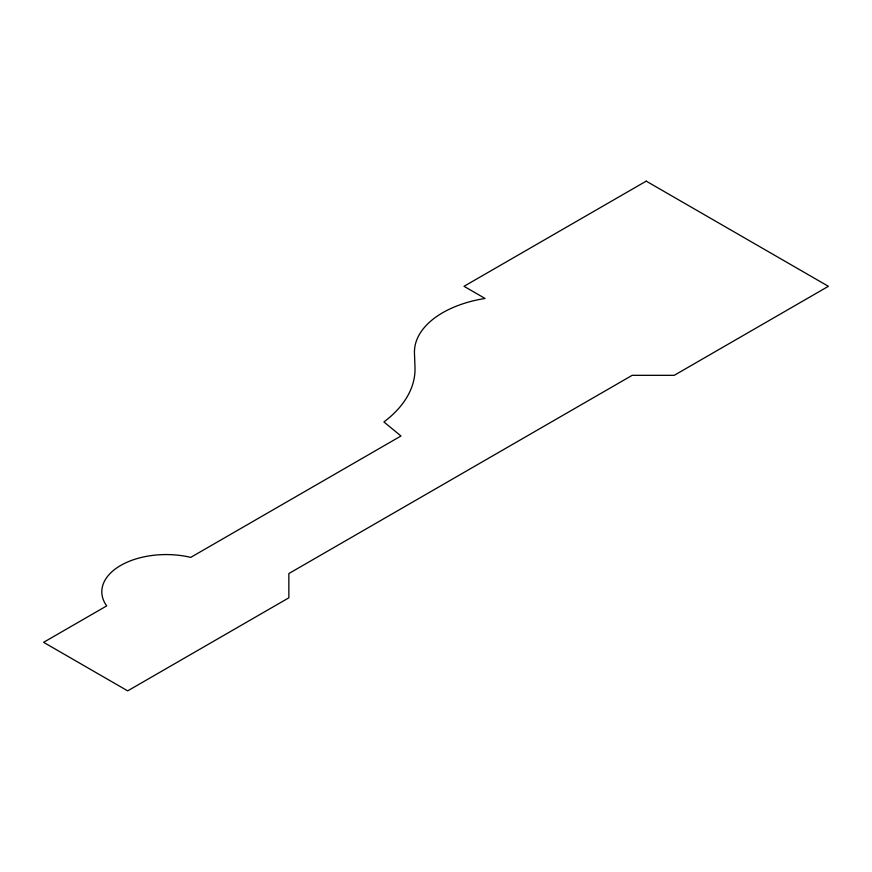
<?xml version="1.0" encoding="UTF-8"?>
<svg xmlns="http://www.w3.org/2000/svg" width="872" height="872" viewBox="0 0 872 872"><rect width="100%" height="100%" fill="white"/><g stroke="black" fill="none" stroke-linecap="round" stroke-linejoin="round"><path stroke-width="1.31" d="M646.217 181.136L464.024 286.31L485.05 298.453A96.389 55.645 0 0 0 414.462 353.291L414.985 367.243A150.028 86.611 0 0 1 383.909 421.939L400.967 436L190.75 557.372A64.408 37.191 0 0 0 120.674 565.459A64.408 37.191 0 0 0 106.667 605.909L43.6 642.326L127.683 690.864L288.85 597.821L288.85 573.547L632.2 375.32L674.241 375.32L828.4 286.31L646.217 181.136"/></g></svg>
